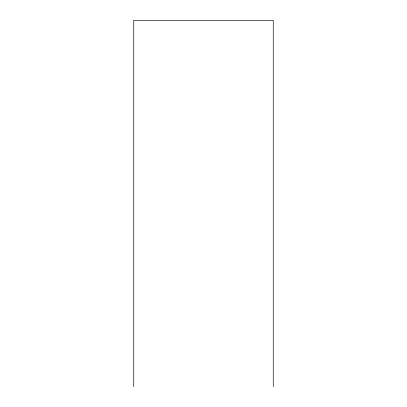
<?xml version="1.0" encoding="UTF-8"?>
<svg xmlns="http://www.w3.org/2000/svg" width="407" height="407" viewBox="0 0 407 407"><rect width="100%" height="100%" fill="white"/><g stroke="black" fill="none" stroke-linecap="round" stroke-linejoin="round"><path stroke-width="0.61" d="M273.255 386.65L273.255 20.35L133.745 20.35L133.745 386.65"/></g></svg>
